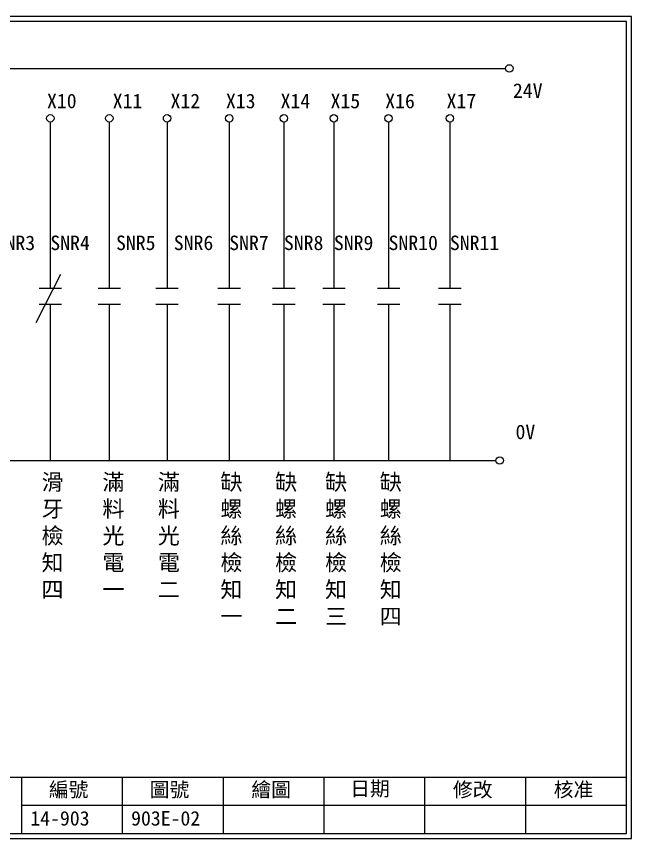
# Model space of a CAD drawing. Extents: x 10 to 297, y 3 to 207.
# Drawn here: x 144.4 to 297, y 3 to 207 of the extents above; entities that cross this region are included whole.
import ezdxf

# ---------------------------------------------------------------- set-up
doc = ezdxf.new("R2010")
doc.units = 0
for name, color, linetype in [('DIM', 6, 'CONTINUOUS'), ('圖框層', 7, 'CONTINUOUS'), ('標尺寸層', 3, 'CONTINUOUS')]:
    doc.layers.add(name, color=color, linetype=linetype)
doc.styles.add('STSL', font='KAIU.TTF')
doc.styles.add('STYLE3', font='PMingLiU.ttf')

msp = doc.modelspace()

# ---------------------------------------------------------------- linework, layer by layer
at = {"layer": '圖框層', "color": 7}
for p, q in [((297, 206.97), (10, 206.97)), ((297, 3), (297, 206.97)), ((295.75, 205.72), (11.25, 205.72)), ((295.75, 4.25), (295.75, 205.72)), ((11.25, 18.25), (295.75, 18.25)), ((145.75, 4.25), (145.75, 18.25)), ((170.75, 4.25), (170.75, 18.25)), ((195.75, 4.25), (195.75, 18.25)), ((220.75, 4.25), (220.75, 18.25)), ((245.75, 4.25), (245.75, 18.25)), ((270.75, 4.25), (270.75, 18.25)), ((145.75, 11.25), (295.75, 11.25)), ((11.25, 4.25), (295.75, 4.25)), ((10, 3), (297, 3))]:
    msp.add_line(p, q, dxfattribs=at)
at = {"layer": '標尺寸層', "color": 6}
for p, q in [((39.47, 194.08), (265.76, 194.08)), ((152.82, 180.77), (152.82, 139.56)), ((167.45, 180.77), (167.45, 139.56)), ((181.78, 180.77), (181.78, 139.56)), ((197.2, 180.77), (197.2, 139.56)), ((210.76, 180.77), (210.76, 139.56)), ((223.16, 180.77), (223.16, 139.56)), ((236.72, 180.77), (236.72, 139.56)), ((251.94, 180.77), (251.94, 139.56)), ((152.82, 135.59), (152.82, 96.81)), ((167.45, 135.59), (167.45, 96.81)), ((181.78, 135.59), (181.78, 96.81)), ((197.2, 135.59), (197.2, 96.81)), ((210.76, 135.59), (210.76, 96.81)), ((223.16, 135.59), (223.16, 96.81)), ((236.72, 135.59), (236.72, 96.81)), ((251.94, 135.59), (251.94, 96.81)), ((39.68, 96.81), (263.37, 96.81))]:
    msp.add_line(p, q, dxfattribs=at)
at = {"layer": '標尺寸層', "color": 7}
for p, q in [((155.34, 142.93), (149.25, 130.98)), ((150.04, 139.56), (155.61, 139.56)), ((164.66, 139.56), (170.23, 139.56)), ((178.99, 139.56), (184.56, 139.56)), ((194.41, 139.56), (199.98, 139.56)), ((207.97, 139.56), (213.54, 139.56)), ((220.38, 139.56), (225.95, 139.56)), ((233.94, 139.56), (239.51, 139.56)), ((249.15, 139.56), (254.72, 139.56)), ((150.04, 135.59), (155.61, 135.59)), ((164.66, 135.59), (170.23, 135.59)), ((178.99, 135.59), (184.56, 135.59)), ((194.41, 135.59), (199.98, 135.59)), ((207.97, 135.59), (213.54, 135.59)), ((220.38, 135.59), (225.95, 135.59)), ((233.94, 135.59), (239.51, 135.59)), ((249.15, 135.59), (254.72, 135.59))]:
    msp.add_line(p, q, dxfattribs=at)
at = {"layer": '標尺寸層', "color": 6}
for centre in [(266.68, 194.08), (264.29, 96.81)]:
    msp.add_circle(centre, 0.92, dxfattribs=at)
at = {"layer": '標尺寸層', "color": 7}
for centre in [(152.82, 181.69), (167.45, 181.69), (181.78, 181.69), (197.2, 181.69), (210.76, 181.69), (223.16, 181.69), (236.72, 181.69), (251.94, 181.69)]:
    msp.add_circle(centre, 0.92, dxfattribs=at)

# ---------------------------------------------------------------- texts
at = {"layer": 'DIM', "color": 3, "char_height": 4, "attachment_point": 1, "style": 'STYLE3'}
for s, insert, width in [('{\\fDFKai-SB|b0|i0|c136|p65;滑牙檢知四}', (150.64, 93.47), 2.7813), ('{\\fDFKai-SB|b0|i0|c136|p65;滿料光電一}', (165.74, 93.47), 2.1084), ('{\\fDFKai-SB|b0|i0|c136|p65;滿料光電二}', (179.49, 93.47), 2.1084), ('{\\fDFKai-SB|b0|i0|c136|p65;缺螺絲檢知一}', (195.02, 93.47), 2.7813), ('{\\fDFKai-SB|b0|i0|c136|p65;缺螺絲檢知二}', (208.58, 93.47), 2.7813), ('{\\fDFKai-SB|b0|i0|c136|p65;缺螺絲檢知三}', (220.98, 93.47), 2.7813), ('{\\fDFKai-SB|b0|i0|c136|p65;缺螺絲檢知四}', (234.54, 93.47), 2.7813)]:
    msp.add_mtext(s, dxfattribs=dict(at, insert=insert, width=width))
at = {"layer": '圖框層', "color": 6, "style": 'STSL'}
for s, p in [('24V', (267.58, 186.77)), ('0V', (268.22, 102.09))]:
    msp.add_text(s, height=3.6, dxfattribs=at).set_placement(p)
at = {"layer": '圖框層', "color": 4, "style": 'STSL'}
for s, p in [('X10', (152, 184.19)), ('X11', (168.3, 184.19)), ('X12', (182.64, 184.19)), ('X13', (196.38, 184.19)), ('X14', (209.94, 184.19)), ('X15', (222.34, 184.19)), ('X16', (235.9, 184.19)), ('X17', (251.12, 184.19)), ('SNR3', (139.26, 149)), ('SNR4', (152.82, 149)), ('SNR5', (169.12, 149)), ('SNR6', (183.45, 149)), ('SNR7', (197.2, 149)), ('SNR8', (210.76, 149)), ('SNR9', (223.16, 149)), ('SNR10', (236.72, 149)), ('SNR11', (251.94, 149)), ('編號', (152.47, 13.34)), ('圖號', (177.47, 13.34)), ('繪圖', (202.69, 13.34)), ('日期', (227.22, 13.59)), ('修改', (252.69, 13.34)), ('核准', (277.69, 13.34)), ('14-903', (147.86, 6.22)), ('903E-02', (172.86, 6.22))]:
    msp.add_text(s, height=3.6, dxfattribs=at).set_placement(p)

doc.saveas('drawing.dxf')
